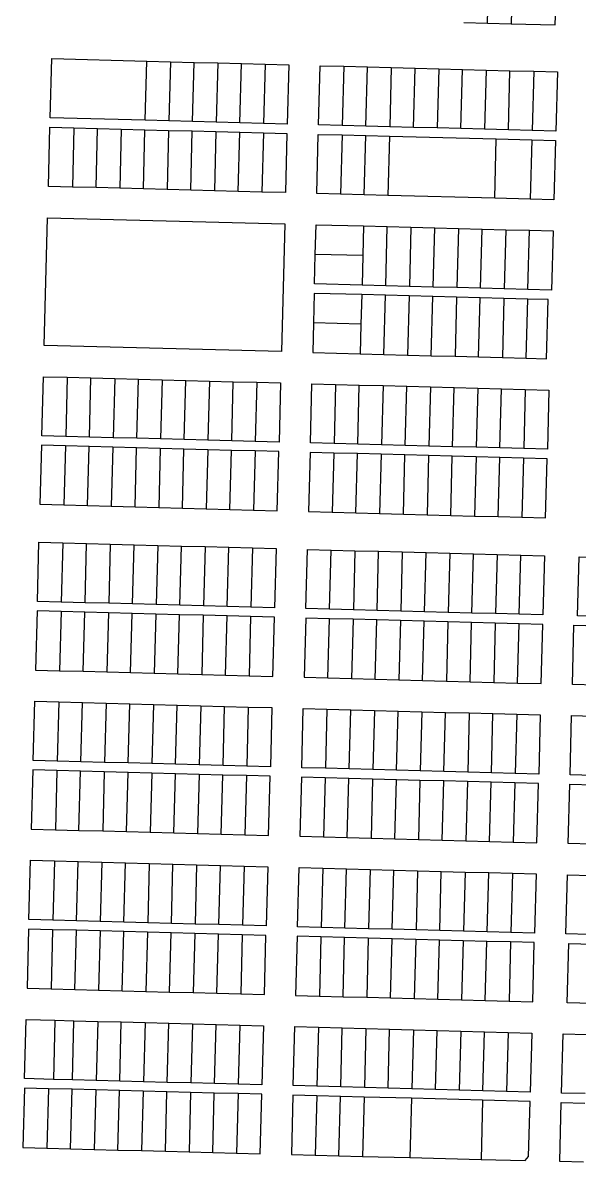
# Model space of a CAD drawing. Header units: inches. Extents: x 486468 to 494399, y 5455955 to 5460553.
# Drawn here: x 489041 to 489399, y 5456066 to 5456799 of the extents above; entities that cross this region are included whole.
import ezdxf

# ---------------------------------------------------------------- set-up
doc = ezdxf.new("R2010")
doc.units = ezdxf.units.IN
doc.header["$MEASUREMENT"] = 0
doc.layers.add('ParcelLines', color=10, linetype='Continuous')

msp = doc.modelspace()

# ---------------------------------------------------------------- linework, layer by layer
at = {"layer": 'ParcelLines', "color": 1}
for p, q in [((489383.526, 5456797.945), (489385.525, 5456874.045)), ((489339.976, 5456799.074), (489340.976, 5456837.144)), ((489356.225, 5456836.745), (489355.226, 5456798.675)), ((489324.726, 5456799.473), (489339.976, 5456799.074)), ((489339.976, 5456799.074), (489355.226, 5456798.675)), ((489355.226, 5456798.675), (489383.526, 5456797.945)), ((489058.978, 5456738.188), (489059.978, 5456776.238)), ((489059.978, 5456776.238), (489120.978, 5456774.64)), ((489119.978, 5456736.59), (489120.978, 5456774.64)), ((489120.978, 5456774.64), (489136.178, 5456774.24)), ((489136.178, 5456774.24), (489135.178, 5456736.19)), ((489136.178, 5456774.24), (489151.428, 5456773.84)), ((489150.428, 5456735.79), (489151.428, 5456773.84)), ((489151.428, 5456773.84), (489166.628, 5456773.441)), ((489166.628, 5456773.441), (489165.628, 5456735.391)), ((489166.628, 5456773.441), (489181.878, 5456773.041)), ((489180.828, 5456734.991), (489181.878, 5456773.041)), ((489181.878, 5456773.041), (489197.078, 5456772.641)), ((489197.078, 5456772.641), (489196.078, 5456734.591)), ((489197.078, 5456772.641), (489212.278, 5456772.241)), ((489212.278, 5456772.241), (489211.278, 5456734.191)), ((489231.378, 5456733.642), (489232.378, 5456771.692)), ((489232.378, 5456771.692), (489247.628, 5456771.292)), ((489247.628, 5456771.292), (489246.628, 5456733.242)), ((489247.628, 5456771.292), (489262.878, 5456770.893)), ((489261.878, 5456732.843), (489262.878, 5456770.893)), ((489262.878, 5456770.893), (489278.128, 5456770.493)), ((489278.128, 5456770.493), (489277.128, 5456732.443)), ((489278.128, 5456770.493), (489293.377, 5456770.093)), ((489292.378, 5456732.043), (489293.377, 5456770.093)), ((489293.377, 5456770.093), (489308.627, 5456769.693)), ((489308.627, 5456769.693), (489307.627, 5456731.643)), ((489308.627, 5456769.693), (489323.877, 5456769.293)), ((489322.877, 5456731.243), (489323.877, 5456769.293)), ((489323.877, 5456769.293), (489339.127, 5456768.894)), ((489339.127, 5456768.894), (489338.127, 5456730.844)), ((489339.127, 5456768.894), (489354.377, 5456768.495)), ((489353.377, 5456730.445), (489354.377, 5456768.495)), ((489354.377, 5456768.495), (489369.626, 5456768.095)), ((489369.626, 5456768.095), (489368.627, 5456730.045)), ((489369.626, 5456768.095), (489384.876, 5456767.695)), ((489384.876, 5456767.695), (489383.877, 5456729.645)), ((489119.978, 5456736.59), (489058.978, 5456738.188)), ((489135.178, 5456736.19), (489119.978, 5456736.59)), ((489057.83, 5456694.038), (489058.828, 5456732.088)), ((489058.828, 5456732.088), (489074.228, 5456731.689)), ((489074.228, 5456731.689), (489073.23, 5456693.638)), ((489074.228, 5456731.689), (489089.428, 5456731.289)), ((489088.43, 5456693.239), (489089.428, 5456731.289)), ((489089.428, 5456731.289), (489104.628, 5456730.889)), ((489104.628, 5456730.889), (489103.629, 5456692.84)), ((489104.628, 5456730.889), (489119.878, 5456730.49)), ((489118.879, 5456692.44), (489119.878, 5456730.49)), ((489119.878, 5456730.49), (489135.078, 5456730.09)), ((489135.078, 5456730.09), (489134.079, 5456692.04)), ((489135.078, 5456730.09), (489150.278, 5456729.69)), ((489150.428, 5456735.79), (489135.178, 5456736.19)), ((489149.279, 5456691.64), (489150.278, 5456729.69)), ((489150.278, 5456729.69), (489165.478, 5456729.291)), ((489165.628, 5456735.391), (489150.428, 5456735.79)), ((489165.478, 5456729.291), (489164.478, 5456691.24)), ((489165.478, 5456729.291), (489180.728, 5456728.891)), ((489180.828, 5456734.991), (489165.628, 5456735.391)), ((489179.678, 5456690.841), (489180.728, 5456728.891)), ((489180.728, 5456728.891), (489195.928, 5456728.491)), ((489196.078, 5456734.591), (489180.828, 5456734.991)), ((489211.278, 5456734.191), (489196.078, 5456734.591)), ((489246.628, 5456733.242), (489231.378, 5456733.642)), ((489261.878, 5456732.843), (489246.628, 5456733.242)), ((489277.128, 5456732.443), (489261.878, 5456732.843)), ((489292.378, 5456732.043), (489277.128, 5456732.443)), ((489307.627, 5456731.643), (489292.378, 5456732.043)), ((489322.877, 5456731.243), (489307.627, 5456731.643)), ((489338.127, 5456730.844), (489322.877, 5456731.243)), ((489353.377, 5456730.445), (489338.127, 5456730.844)), ((489368.627, 5456730.045), (489353.377, 5456730.445)), ((489383.877, 5456729.645), (489368.627, 5456730.045)), ((489195.928, 5456728.491), (489194.928, 5456690.441)), ((489195.928, 5456728.491), (489211.128, 5456728.091)), ((489211.128, 5456728.091), (489210.128, 5456690.042)), ((489230.228, 5456689.492), (489231.228, 5456727.542)), ((489231.228, 5456727.542), (489246.478, 5456727.142)), ((489246.478, 5456727.142), (489245.478, 5456689.092)), ((489246.478, 5456727.142), (489261.728, 5456726.743)), ((489260.728, 5456688.693), (489261.728, 5456726.743)), ((489261.728, 5456726.743), (489276.978, 5456726.343)), ((489276.978, 5456726.343), (489275.978, 5456688.293)), ((489276.978, 5456726.343), (489345.577, 5456724.545)), ((489344.577, 5456686.494), (489345.577, 5456724.545)), ((489345.577, 5456724.545), (489368.477, 5456723.945)), ((489368.477, 5456723.945), (489367.427, 5456685.895)), ((489368.477, 5456723.945), (489383.677, 5456723.545)), ((489383.677, 5456723.545), (489382.677, 5456685.495)), ((489073.23, 5456693.638), (489057.83, 5456694.038)), ((489088.43, 5456693.239), (489073.23, 5456693.638)), ((489103.629, 5456692.84), (489088.43, 5456693.239)), ((489118.879, 5456692.44), (489103.629, 5456692.84)), ((489134.079, 5456692.04), (489118.879, 5456692.44)), ((489149.279, 5456691.64), (489134.079, 5456692.04)), ((489164.478, 5456691.24), (489149.279, 5456691.64)), ((489179.678, 5456690.841), (489164.478, 5456691.24)), ((489194.928, 5456690.441), (489179.678, 5456690.841)), ((489210.128, 5456690.042), (489194.928, 5456690.441)), ((489245.478, 5456689.092), (489230.228, 5456689.492)), ((489260.728, 5456688.693), (489245.478, 5456689.092)), ((489275.978, 5456688.293), (489260.728, 5456688.693)), ((489344.577, 5456686.494), (489275.978, 5456688.293)), ((489367.427, 5456685.895), (489344.577, 5456686.494)), ((489382.677, 5456685.495), (489367.427, 5456685.895)), ((489055.08, 5456591.738), (489057.28, 5456673.938)), ((489057.28, 5456673.938), (489209.728, 5456669.892)), ((489209.728, 5456669.892), (489207.58, 5456587.742)), ((489229.329, 5456650.342), (489229.828, 5456669.392)), ((489229.828, 5456669.392), (489260.328, 5456668.593)), ((489260.328, 5456668.593), (489259.828, 5456649.543)), ((489260.328, 5456668.593), (489275.528, 5456668.193)), ((489275.528, 5456668.193), (489290.778, 5456667.793)), ((489290.778, 5456667.793), (489306.028, 5456667.393)), ((489306.028, 5456667.393), (489321.228, 5456666.994)), ((489321.228, 5456666.994), (489336.478, 5456666.594)), ((489335.478, 5456628.504), (489336.478, 5456666.594)), ((489336.478, 5456666.594), (489351.727, 5456666.195)), ((489351.727, 5456666.195), (489350.678, 5456628.105)), ((489351.727, 5456666.195), (489366.927, 5456665.795)), ((489365.928, 5456627.705), (489366.927, 5456665.795)), ((489366.927, 5456665.795), (489382.177, 5456665.395)), ((489382.177, 5456665.395), (489381.177, 5456627.295)), ((489228.829, 5456631.342), (489229.329, 5456650.342)), ((489259.828, 5456649.543), (489229.329, 5456650.342)), ((489259.329, 5456630.533), (489228.829, 5456631.342)), ((489274.529, 5456630.123), (489259.329, 5456630.533)), ((489289.779, 5456629.713), (489274.529, 5456630.123)), ((489304.979, 5456629.314), (489289.779, 5456629.713)), ((489320.228, 5456628.914), (489304.979, 5456629.314)), ((489335.478, 5456628.504), (489320.228, 5456628.914)), ((489350.678, 5456628.105), (489335.478, 5456628.504)), ((489365.928, 5456627.705), (489350.678, 5456628.105)), ((489381.177, 5456627.295), (489365.928, 5456627.705)), ((489228.679, 5456625.242), (489228.179, 5456606.192)), ((489259.129, 5456624.432), (489228.679, 5456625.242)), ((489259.129, 5456624.432), (489258.629, 5456605.392)), ((489274.379, 5456624.023), (489259.129, 5456624.432)), ((489289.629, 5456623.623), (489274.379, 5456624.023)), ((489304.829, 5456623.224), (489289.629, 5456623.623)), ((489303.829, 5456585.164), (489304.829, 5456623.224)), ((489320.079, 5456622.814), (489304.829, 5456623.224)), ((489320.079, 5456622.814), (489319.079, 5456584.764)), ((489335.278, 5456622.414), (489320.079, 5456622.814)), ((489334.279, 5456584.364), (489335.278, 5456622.414)), ((489350.528, 5456622.005), (489335.278, 5456622.414)), ((489350.528, 5456622.005), (489349.529, 5456583.955)), ((489365.778, 5456621.595), (489350.528, 5456622.005)), ((489364.729, 5456583.555), (489365.778, 5456621.595)), ((489378.863, 5456621.251), (489365.778, 5456621.595)), ((489377.846, 5456583.203), (489378.863, 5456621.251)), ((489228.179, 5456606.192), (489227.68, 5456587.192)), ((489258.629, 5456605.392), (489228.179, 5456606.192)), ((489207.58, 5456587.742), (489055.08, 5456591.738)), ((489227.68, 5456587.192), (489258.129, 5456586.382)), ((489258.129, 5456586.382), (489273.379, 5456585.973)), ((489273.379, 5456585.973), (489288.579, 5456585.573)), ((489288.579, 5456585.573), (489303.829, 5456585.164)), ((489303.829, 5456585.164), (489319.079, 5456584.764)), ((489319.079, 5456584.764), (489334.279, 5456584.364)), ((489334.279, 5456584.364), (489349.529, 5456583.955)), ((489349.529, 5456583.955), (489364.729, 5456583.555)), ((489364.729, 5456583.555), (489377.846, 5456583.203)), ((489053.532, 5456533.638), (489054.581, 5456571.638)), ((489054.581, 5456571.638), (489069.98, 5456571.239)), ((489069.98, 5456571.239), (489085.18, 5456570.839)), ((489085.18, 5456570.839), (489100.43, 5456570.44)), ((489100.43, 5456570.44), (489099.432, 5456532.41)), ((489100.43, 5456570.44), (489115.68, 5456570.04)), ((489114.632, 5456532), (489115.68, 5456570.04)), ((489115.68, 5456570.04), (489130.88, 5456569.64)), ((489130.88, 5456569.64), (489129.88, 5456531.59)), ((489130.88, 5456569.64), (489146.13, 5456569.24)), ((489146.13, 5456569.24), (489161.33, 5456568.84)), ((489161.33, 5456568.84), (489176.58, 5456568.44)), ((489175.58, 5456530.361), (489176.58, 5456568.44)), ((489176.58, 5456568.44), (489191.83, 5456568.042)), ((489191.83, 5456568.042), (489190.78, 5456529.952)), ((489191.83, 5456568.042), (489207.03, 5456567.642)), ((489207.03, 5456567.642), (489206.03, 5456529.542)), ((489226.13, 5456529.042), (489227.13, 5456567.092)), ((489227.13, 5456567.092), (489242.38, 5456566.682)), ((489242.38, 5456566.682), (489257.579, 5456566.282)), ((489257.579, 5456566.282), (489272.829, 5456565.873)), ((489272.829, 5456565.873), (489288.079, 5456565.474)), ((489287.029, 5456527.424), (489288.079, 5456565.474)), ((489288.079, 5456565.474), (489303.279, 5456565.064)), ((489303.279, 5456565.064), (489318.529, 5456564.654)), ((489318.529, 5456564.654), (489333.779, 5456564.254)), ((489333.779, 5456564.254), (489348.979, 5456563.855)), ((489348.979, 5456563.855), (489364.229, 5456563.445)), ((489364.229, 5456563.445), (489363.229, 5456525.395)), ((489364.229, 5456563.445), (489379.429, 5456563.045)), ((489379.429, 5456563.045), (489378.429, 5456524.995)), ((489068.982, 5456533.229), (489053.532, 5456533.638)), ((489084.182, 5456532.819), (489068.982, 5456533.229)), ((489099.432, 5456532.41), (489084.182, 5456532.819)), ((489114.632, 5456532), (489099.432, 5456532.41)), ((489129.88, 5456531.59), (489114.632, 5456532)), ((489145.13, 5456531.18), (489129.88, 5456531.59)), ((489160.33, 5456530.77), (489145.13, 5456531.18)), ((489053.382, 5456527.538), (489052.382, 5456489.539)), ((489068.782, 5456527.129), (489053.382, 5456527.538)), ((489084.032, 5456526.719), (489068.782, 5456527.129)), ((489099.282, 5456526.31), (489084.032, 5456526.719)), ((489099.282, 5456526.31), (489098.232, 5456488.309)), ((489114.482, 5456525.9), (489099.282, 5456526.31)), ((489129.731, 5456525.49), (489114.482, 5456525.9)), ((489129.731, 5456525.49), (489128.732, 5456487.49)), ((489144.931, 5456525.08), (489129.731, 5456525.49)), ((489160.18, 5456524.67), (489144.931, 5456525.08)), ((489175.38, 5456524.261), (489160.18, 5456524.67)), ((489175.58, 5456530.361), (489160.33, 5456530.77)), ((489174.381, 5456486.261), (489175.38, 5456524.261)), ((489190.63, 5456523.852), (489175.38, 5456524.261)), ((489190.78, 5456529.952), (489175.58, 5456530.361)), ((489205.88, 5456523.442), (489190.63, 5456523.852)), ((489206.03, 5456529.542), (489190.78, 5456529.952)), ((489241.38, 5456528.632), (489226.13, 5456529.042)), ((489256.58, 5456528.232), (489241.38, 5456528.632)), ((489271.83, 5456527.823), (489256.58, 5456528.232)), ((489287.029, 5456527.424), (489271.83, 5456527.823)), ((489302.279, 5456527.014), (489287.029, 5456527.424)), ((489317.529, 5456526.614), (489302.279, 5456527.014)), ((489332.729, 5456526.214), (489317.529, 5456526.614)), ((489347.979, 5456525.805), (489332.729, 5456526.214)), ((489363.229, 5456525.395), (489347.979, 5456525.805)), ((489378.429, 5456524.995), (489363.229, 5456525.395)), ((489204.831, 5456485.442), (489205.88, 5456523.442)), ((489225.98, 5456522.942), (489224.931, 5456484.892)), ((489241.18, 5456522.542), (489225.98, 5456522.942)), ((489256.43, 5456522.132), (489241.18, 5456522.542)), ((489271.68, 5456521.723), (489256.43, 5456522.132)), ((489286.879, 5456521.324), (489271.68, 5456521.723)), ((489302.129, 5456520.914), (489286.879, 5456521.324)), ((489317.329, 5456520.514), (489302.129, 5456520.914)), ((489332.579, 5456520.114), (489317.329, 5456520.514)), ((489347.829, 5456519.705), (489332.579, 5456520.114)), ((489363.029, 5456519.305), (489347.829, 5456519.705)), ((489378.279, 5456518.895), (489363.029, 5456519.305)), ((489377.279, 5456480.795), (489378.279, 5456518.895)), ((489052.382, 5456489.539), (489067.782, 5456489.129)), ((489067.782, 5456489.129), (489083.032, 5456488.719)), ((489083.032, 5456488.719), (489098.232, 5456488.309)), ((489098.232, 5456488.309), (489113.482, 5456487.9)), ((489113.482, 5456487.9), (489128.732, 5456487.49)), ((489128.732, 5456487.49), (489143.932, 5456487.08)), ((489143.932, 5456487.08), (489159.182, 5456486.67)), ((489159.182, 5456486.67), (489174.381, 5456486.261)), ((489174.381, 5456486.261), (489189.631, 5456485.852)), ((489189.631, 5456485.852), (489204.831, 5456485.442)), ((489224.931, 5456484.892), (489240.181, 5456484.482)), ((489240.181, 5456484.482), (489255.431, 5456484.072)), ((489255.431, 5456484.072), (489270.63, 5456483.663)), ((489270.63, 5456483.663), (489285.88, 5456483.254)), ((489285.88, 5456483.254), (489301.13, 5456482.844)), ((489301.13, 5456482.844), (489316.33, 5456482.434)), ((489316.33, 5456482.434), (489331.579, 5456482.024)), ((489331.579, 5456482.024), (489346.779, 5456481.615)), ((489346.779, 5456481.615), (489362.029, 5456481.205)), ((489362.029, 5456481.205), (489377.279, 5456480.795)), ((489050.733, 5456427.089), (489051.732, 5456465.189)), ((489051.732, 5456465.189), (489067.132, 5456464.779)), ((489067.132, 5456464.779), (489082.382, 5456464.369)), ((489082.382, 5456464.369), (489097.582, 5456463.959)), ((489097.582, 5456463.959), (489112.832, 5456463.55)), ((489112.832, 5456463.55), (489128.082, 5456463.14)), ((489128.082, 5456463.14), (489127.032, 5456425.04)), ((489128.082, 5456463.14), (489143.282, 5456462.73)), ((489143.282, 5456462.73), (489158.532, 5456462.32)), ((489158.532, 5456462.32), (489173.732, 5456461.911)), ((489173.732, 5456461.911), (489188.982, 5456461.502)), ((489188.982, 5456461.502), (489204.231, 5456461.092)), ((489204.231, 5456461.092), (489203.182, 5456422.992)), ((489223.282, 5456422.492), (489224.331, 5456460.542)), ((489224.331, 5456460.542), (489239.531, 5456460.132)), ((489238.531, 5456422.082), (489239.531, 5456460.132)), ((489239.531, 5456460.132), (489254.781, 5456459.722)), ((489254.781, 5456459.722), (489253.781, 5456421.672)), ((489254.781, 5456459.722), (489269.981, 5456459.313)), ((489269.981, 5456459.313), (489285.231, 5456458.904)), ((489285.231, 5456458.904), (489300.481, 5456458.494)), ((489299.431, 5456420.444), (489300.481, 5456458.494)), ((489300.481, 5456458.494), (489315.681, 5456458.084)), ((489315.681, 5456458.084), (489314.681, 5456420.034)), ((489315.681, 5456458.084), (489330.931, 5456457.674)), ((489329.931, 5456419.624), (489330.931, 5456457.674)), ((489330.931, 5456457.674), (489346.131, 5456457.264)), ((489346.131, 5456457.264), (489361.379, 5456456.855)), ((489361.379, 5456456.855), (489376.629, 5456456.445)), ((489376.629, 5456456.445), (489375.581, 5456418.395)), ((489397.831, 5456417.795), (489398.829, 5456455.845)), ((489398.829, 5456455.845), (489472.829, 5456453.877)), ((489066.133, 5456426.679), (489050.733, 5456427.089)), ((489081.382, 5456426.269), (489066.133, 5456426.679)), ((489096.582, 5456425.859), (489081.382, 5456426.269)), ((489111.832, 5456425.45), (489096.582, 5456425.859)), ((489127.032, 5456425.04), (489111.832, 5456425.45)), ((489142.282, 5456424.63), (489127.032, 5456425.04)), ((489157.532, 5456424.22), (489142.282, 5456424.63)), ((489172.732, 5456423.811), (489157.532, 5456424.22)), ((489187.982, 5456423.401), (489172.732, 5456423.811)), ((489203.182, 5456422.992), (489187.982, 5456423.401)), ((489238.531, 5456422.082), (489223.282, 5456422.492)), ((489253.781, 5456421.672), (489238.531, 5456422.082)), ((489268.981, 5456421.263), (489253.781, 5456421.672)), ((489284.231, 5456420.854), (489268.981, 5456421.263)), ((489050.583, 5456420.989), (489049.534, 5456382.939)), ((489065.983, 5456420.579), (489050.583, 5456420.989)), ((489081.182, 5456420.179), (489065.983, 5456420.579)), ((489096.432, 5456419.769), (489081.182, 5456420.179)), ((489096.432, 5456419.769), (489095.433, 5456381.709)), ((489111.682, 5456419.37), (489096.432, 5456419.769)), ((489110.633, 5456381.299), (489111.682, 5456419.37)), ((489126.882, 5456418.97), (489111.682, 5456419.37)), ((489142.132, 5456418.56), (489126.882, 5456418.97)), ((489157.332, 5456418.16), (489142.132, 5456418.56)), ((489172.582, 5456417.751), (489157.332, 5456418.16)), ((489187.782, 5456417.351), (489172.582, 5456417.751)), ((489203.032, 5456416.942), (489187.782, 5456417.351)), ((489202.032, 5456378.842), (489203.032, 5456416.942)), ((489223.132, 5456416.392), (489222.132, 5456378.292)), ((489238.382, 5456415.982), (489223.132, 5456416.392)), ((489253.581, 5456415.572), (489238.382, 5456415.982)), ((489268.831, 5456415.163), (489253.581, 5456415.572)), ((489284.081, 5456414.754), (489268.831, 5456415.163)), ((489299.281, 5456414.344), (489284.081, 5456414.754)), ((489299.431, 5456420.444), (489284.231, 5456420.854)), ((489298.282, 5456376.244), (489299.281, 5456414.344)), ((489314.531, 5456413.934), (489299.281, 5456414.344)), ((489314.681, 5456420.034), (489299.431, 5456420.444)), ((489329.731, 5456413.524), (489314.531, 5456413.934)), ((489329.931, 5456419.624), (489314.681, 5456420.034)), ((489345.131, 5456419.214), (489329.931, 5456419.624)), ((489360.381, 5456418.805), (489345.131, 5456419.214)), ((489375.581, 5456418.395), (489360.381, 5456418.805)), ((489471.78, 5456415.807), (489397.831, 5456417.795)), ((489344.981, 5456413.114), (489329.731, 5456413.524)), ((489360.231, 5456412.705), (489344.981, 5456413.114)), ((489375.431, 5456412.295), (489360.231, 5456412.705)), ((489374.431, 5456374.195), (489375.431, 5456412.295)), ((489394.531, 5456373.695), (489395.531, 5456411.745)), ((489395.531, 5456411.745), (489410.78, 5456411.336)), ((489049.534, 5456382.939), (489064.933, 5456382.529)), ((489064.933, 5456382.529), (489080.183, 5456382.119)), ((489080.183, 5456382.119), (489095.433, 5456381.709)), ((489095.433, 5456381.709), (489110.633, 5456381.299)), ((489110.633, 5456381.299), (489125.882, 5456380.89)), ((489125.882, 5456380.89), (489141.082, 5456380.48)), ((489141.082, 5456380.48), (489156.332, 5456380.07)), ((489156.332, 5456380.07), (489171.582, 5456379.661)), ((489171.582, 5456379.661), (489186.782, 5456379.251)), ((489186.782, 5456379.251), (489202.032, 5456378.842)), ((489222.132, 5456378.292), (489237.382, 5456377.882)), ((489237.382, 5456377.882), (489252.582, 5456377.472)), ((489252.582, 5456377.472), (489267.832, 5456377.062)), ((489267.832, 5456377.062), (489283.032, 5456376.653)), ((489283.032, 5456376.653), (489298.282, 5456376.244)), ((489298.282, 5456376.244), (489313.531, 5456375.834)), ((489313.531, 5456375.834), (489328.731, 5456375.424)), ((489328.731, 5456375.424), (489343.981, 5456375.014)), ((489343.981, 5456375.014), (489359.181, 5456374.605)), ((489359.181, 5456374.605), (489374.431, 5456374.195)), ((489409.781, 5456373.286), (489394.531, 5456373.695)), ((489047.984, 5456324.789), (489049.034, 5456362.839)), ((489049.034, 5456362.839), (489064.434, 5456362.429)), ((489064.434, 5456362.429), (489063.434, 5456324.369)), ((489064.434, 5456362.429), (489079.684, 5456362.019)), ((489078.684, 5456323.959), (489079.684, 5456362.019)), ((489079.684, 5456362.019), (489094.884, 5456361.609)), ((489094.884, 5456361.609), (489110.134, 5456361.199)), ((489110.134, 5456361.199), (489125.384, 5456360.79)), ((489125.384, 5456360.79), (489124.334, 5456322.74)), ((489125.384, 5456360.79), (489140.583, 5456360.38)), ((489139.584, 5456322.33), (489140.583, 5456360.38)), ((489140.583, 5456360.38), (489155.832, 5456359.97)), ((489155.832, 5456359.97), (489154.784, 5456321.92)), ((489155.832, 5456359.97), (489171.032, 5456359.561)), ((489171.032, 5456359.561), (489186.282, 5456359.151)), ((489186.282, 5456359.151), (489201.482, 5456358.742)), ((489201.482, 5456358.742), (489200.484, 5456320.692)), ((489220.583, 5456320.142), (489221.582, 5456358.192)), ((489221.582, 5456358.192), (489236.832, 5456357.782)), ((489236.832, 5456357.782), (489252.082, 5456357.372)), ((489251.033, 5456319.322), (489252.082, 5456357.372)), ((489252.082, 5456357.372), (489267.282, 5456356.962)), ((489267.282, 5456356.962), (489266.283, 5456318.912)), ((489267.282, 5456356.962), (489282.532, 5456356.553)), ((489282.532, 5456356.553), (489297.782, 5456356.144)), ((489297.782, 5456356.144), (489296.782, 5456318.094)), ((489297.782, 5456356.144), (489313.032, 5456355.734)), ((489313.032, 5456355.734), (489328.231, 5456355.324)), ((489328.231, 5456355.324), (489343.481, 5456354.914)), ((489342.482, 5456316.864), (489343.481, 5456354.914)), ((489343.481, 5456354.914), (489358.731, 5456354.505)), ((489358.731, 5456354.505), (489357.732, 5456316.455)), ((489358.731, 5456354.505), (489373.881, 5456354.095)), ((489373.881, 5456354.095), (489372.881, 5456316.045)), ((489392.981, 5456315.495), (489393.981, 5456353.595)), ((489393.981, 5456353.595), (489424.431, 5456352.787)), ((489047.834, 5456318.689), (489046.835, 5456280.638)), ((489063.284, 5456318.269), (489047.834, 5456318.689)), ((489063.434, 5456324.369), (489047.984, 5456324.789)), ((489078.684, 5456323.959), (489063.434, 5456324.369)), ((489093.884, 5456323.559), (489078.684, 5456323.959)), ((489109.134, 5456323.149), (489093.884, 5456323.559)), ((489124.334, 5456322.74), (489109.134, 5456323.149)), ((489139.584, 5456322.33), (489124.334, 5456322.74)), ((489154.784, 5456321.92), (489139.584, 5456322.33)), ((489170.034, 5456321.511), (489154.784, 5456321.92)), ((489185.234, 5456321.101), (489170.034, 5456321.511)), ((489200.484, 5456320.692), (489185.234, 5456321.101)), ((489235.833, 5456319.732), (489220.583, 5456320.142)), ((489251.033, 5456319.322), (489235.833, 5456319.732)), ((489266.283, 5456318.912), (489251.033, 5456319.322)), ((489281.532, 5456318.503), (489266.283, 5456318.912)), ((489296.782, 5456318.094), (489281.532, 5456318.503)), ((489063.284, 5456318.269), (489062.285, 5456280.219)), ((489078.484, 5456317.859), (489063.284, 5456318.269)), ((489093.734, 5456317.449), (489078.484, 5456317.859)), ((489108.984, 5456317.039), (489093.734, 5456317.449)), ((489107.934, 5456278.999), (489108.984, 5456317.039)), ((489124.184, 5456316.64), (489108.984, 5456317.039)), ((489124.184, 5456316.64), (489123.184, 5456278.589)), ((489139.434, 5456316.23), (489124.184, 5456316.64)), ((489138.384, 5456278.18), (489139.434, 5456316.23)), ((489154.634, 5456315.82), (489139.434, 5456316.23)), ((489169.884, 5456315.411), (489154.634, 5456315.82)), ((489185.084, 5456315.001), (489169.884, 5456315.411)), ((489200.334, 5456314.592), (489185.084, 5456315.001)), ((489199.334, 5456276.542), (489200.334, 5456314.592)), ((489220.433, 5456314.042), (489219.434, 5456275.992)), ((489235.633, 5456313.632), (489220.433, 5456314.042)), ((489235.633, 5456313.632), (489234.634, 5456275.582)), ((489250.883, 5456313.222), (489235.633, 5456313.632)), ((489249.884, 5456275.172), (489250.883, 5456313.222)), ((489266.133, 5456312.812), (489250.883, 5456313.222)), ((489281.383, 5456312.403), (489266.133, 5456312.812)), ((489296.583, 5456311.994), (489281.383, 5456312.403)), ((489296.583, 5456311.994), (489295.583, 5456273.944)), ((489311.832, 5456311.584), (489296.583, 5456311.994)), ((489311.982, 5456317.684), (489296.782, 5456318.094)), ((489310.833, 5456273.534), (489311.832, 5456311.584)), ((489327.082, 5456311.174), (489311.832, 5456311.584)), ((489327.232, 5456317.274), (489311.982, 5456317.684)), ((489327.082, 5456311.174), (489326.033, 5456273.124)), ((489342.282, 5456310.764), (489327.082, 5456311.174)), ((489342.482, 5456316.864), (489327.232, 5456317.274)), ((489357.732, 5456316.455), (489342.482, 5456316.864)), ((489372.881, 5456316.045), (489357.732, 5456316.455)), ((489423.431, 5456314.697), (489392.981, 5456315.495)), ((489341.283, 5456272.714), (489342.282, 5456310.764)), ((489357.532, 5456310.355), (489342.282, 5456310.764)), ((489372.732, 5456309.945), (489357.532, 5456310.355)), ((489371.683, 5456271.895), (489372.732, 5456309.945)), ((489391.833, 5456271.345), (489392.831, 5456309.445)), ((489392.831, 5456309.445), (489408.031, 5456309.045)), ((489046.835, 5456280.638), (489062.285, 5456280.219)), ((489062.285, 5456280.219), (489077.484, 5456279.819)), ((489077.484, 5456279.819), (489092.734, 5456279.409)), ((489092.734, 5456279.409), (489107.934, 5456278.999)), ((489107.934, 5456278.999), (489123.184, 5456278.589)), ((489123.184, 5456278.589), (489138.384, 5456278.18)), ((489138.384, 5456278.18), (489153.634, 5456277.77)), ((489153.634, 5456277.77), (489168.834, 5456277.361)), ((489168.834, 5456277.361), (489184.084, 5456276.951)), ((489184.084, 5456276.951), (489199.334, 5456276.542)), ((489219.434, 5456275.992), (489234.634, 5456275.582)), ((489234.634, 5456275.582), (489249.884, 5456275.172)), ((489249.884, 5456275.172), (489265.134, 5456274.762)), ((489265.134, 5456274.762), (489280.333, 5456274.353)), ((489280.333, 5456274.353), (489295.583, 5456273.944)), ((489295.583, 5456273.944), (489310.833, 5456273.534)), ((489310.833, 5456273.534), (489326.033, 5456273.124)), ((489326.033, 5456273.124), (489341.283, 5456272.714)), ((489341.283, 5456272.714), (489356.533, 5456272.305)), ((489356.533, 5456272.305), (489371.683, 5456271.895)), ((489407.033, 5456270.955), (489391.833, 5456271.345)), ((489045.285, 5456222.438), (489046.285, 5456260.538)), ((489046.285, 5456260.538), (489061.735, 5456260.119)), ((489061.735, 5456260.119), (489076.985, 5456259.699)), ((489076.985, 5456259.699), (489092.184, 5456259.289)), ((489092.184, 5456259.289), (489091.185, 5456221.209)), ((489092.184, 5456259.289), (489107.434, 5456258.879)), ((489106.385, 5456220.799), (489107.434, 5456258.879)), ((489107.434, 5456258.879), (489122.634, 5456258.459)), ((489122.634, 5456258.459), (489137.884, 5456258.04)), ((489137.884, 5456258.04), (489153.084, 5456257.63)), ((489153.084, 5456257.63), (489168.334, 5456257.221)), ((489167.334, 5456219.161), (489168.334, 5456257.221)), ((489168.334, 5456257.221), (489183.534, 5456256.811)), ((489183.534, 5456256.811), (489182.534, 5456218.751)), ((489183.534, 5456256.811), (489198.784, 5456256.391)), ((489198.784, 5456256.391), (489197.784, 5456218.341)), ((489217.884, 5456217.792), (489218.884, 5456255.892)), ((489218.884, 5456255.892), (489234.134, 5456255.482)), ((489234.134, 5456255.482), (489249.334, 5456255.072)), ((489249.334, 5456255.072), (489264.584, 5456254.662)), ((489264.584, 5456254.662), (489279.834, 5456254.253)), ((489279.834, 5456254.253), (489295.034, 5456253.843)), ((489295.034, 5456253.843), (489294.034, 5456215.743)), ((489295.034, 5456253.843), (489310.283, 5456253.434)), ((489310.283, 5456253.434), (489325.533, 5456253.024)), ((489325.533, 5456253.024), (489340.733, 5456252.614)), ((489340.733, 5456252.614), (489355.983, 5456252.205)), ((489355.983, 5456252.205), (489371.183, 5456251.795)), ((489371.183, 5456251.795), (489370.183, 5456213.695)), ((489390.283, 5456213.195), (489391.283, 5456251.245)), ((489391.283, 5456251.245), (489406.483, 5456250.845)), ((489045.135, 5456216.338), (489044.086, 5456178.288)), ((489060.535, 5456215.929), (489045.135, 5456216.338)), ((489060.735, 5456222.029), (489045.285, 5456222.438)), ((489075.785, 5456215.519), (489060.535, 5456215.929)), ((489075.935, 5456221.619), (489060.735, 5456222.029)), ((489091.185, 5456221.209), (489075.935, 5456221.619)), ((489106.385, 5456220.799), (489091.185, 5456221.209)), ((489121.635, 5456220.389), (489106.385, 5456220.799)), ((489136.835, 5456219.98), (489121.635, 5456220.389)), ((489152.084, 5456219.57), (489136.835, 5456219.98)), ((489167.334, 5456219.161), (489152.084, 5456219.57)), ((489182.534, 5456218.751), (489167.334, 5456219.161)), ((489197.784, 5456218.341), (489182.534, 5456218.751)), ((489233.084, 5456217.382), (489217.884, 5456217.792)), ((489248.334, 5456216.972), (489233.084, 5456217.382)), ((489263.584, 5456216.562), (489248.334, 5456216.972)), ((489278.784, 5456216.153), (489263.584, 5456216.562)), ((489294.034, 5456215.743), (489278.784, 5456216.153)), ((489091.035, 5456215.109), (489075.785, 5456215.519)), ((489091.035, 5456215.109), (489089.986, 5456177.059)), ((489106.235, 5456214.699), (489091.035, 5456215.109)), ((489121.485, 5456214.289), (489106.235, 5456214.699)), ((489121.485, 5456214.289), (489120.436, 5456176.239)), ((489136.685, 5456213.88), (489121.485, 5456214.289)), ((489151.935, 5456213.471), (489136.685, 5456213.88)), ((489167.134, 5456213.061), (489151.935, 5456213.471)), ((489166.136, 5456175.011), (489167.134, 5456213.061)), ((489182.384, 5456212.651), (489167.134, 5456213.061)), ((489197.584, 5456212.241), (489182.384, 5456212.651)), ((489196.586, 5456174.191), (489197.584, 5456212.241)), ((489217.684, 5456211.692), (489216.685, 5456173.642)), ((489232.934, 5456211.282), (489217.684, 5456211.692)), ((489248.184, 5456210.872), (489232.934, 5456211.282)), ((489263.384, 5456210.462), (489248.184, 5456210.872)), ((489263.384, 5456210.462), (489262.384, 5456172.412)), ((489278.634, 5456210.053), (489263.384, 5456210.462)), ((489277.634, 5456172.003), (489278.634, 5456210.053)), ((489293.884, 5456209.643), (489278.634, 5456210.053)), ((489293.884, 5456209.643), (489292.834, 5456171.593)), ((489309.084, 5456209.234), (489293.884, 5456209.643)), ((489309.284, 5456215.334), (489294.034, 5456215.743)), ((489324.334, 5456208.824), (489309.084, 5456209.234)), ((489324.484, 5456214.924), (489309.284, 5456215.334)), ((489339.584, 5456208.414), (489324.334, 5456208.824)), ((489339.734, 5456214.514), (489324.484, 5456214.924)), ((489354.983, 5456214.105), (489339.734, 5456214.514)), ((489370.183, 5456213.695), (489354.983, 5456214.105)), ((489405.483, 5456212.795), (489390.283, 5456213.195)), ((489338.534, 5456170.364), (489339.584, 5456208.414)), ((489354.783, 5456208.005), (489339.584, 5456208.414)), ((489354.783, 5456208.005), (489353.784, 5456169.955)), ((489369.983, 5456207.595), (489354.783, 5456208.005)), ((489368.984, 5456169.545), (489369.983, 5456207.595)), ((489391.233, 5456168.945), (489392.233, 5456207.045)), ((489392.233, 5456207.045), (489542.332, 5456203.099)), ((489044.086, 5456178.288), (489059.536, 5456177.878)), ((489059.536, 5456177.878), (489074.786, 5456177.469)), ((489074.786, 5456177.469), (489089.986, 5456177.059)), ((489089.986, 5456177.059), (489105.236, 5456176.649)), ((489105.236, 5456176.649), (489120.436, 5456176.239)), ((489120.436, 5456176.239), (489135.686, 5456175.83)), ((489135.686, 5456175.83), (489150.936, 5456175.421)), ((489150.936, 5456175.421), (489166.136, 5456175.011)), ((489166.136, 5456175.011), (489181.386, 5456174.601)), ((489181.386, 5456174.601), (489196.586, 5456174.191)), ((489216.685, 5456173.642), (489231.934, 5456173.232)), ((489231.934, 5456173.232), (489247.134, 5456172.822)), ((489247.134, 5456172.822), (489262.384, 5456172.412)), ((489262.384, 5456172.412), (489277.634, 5456172.003)), ((489277.634, 5456172.003), (489292.834, 5456171.593)), ((489292.834, 5456171.593), (489308.084, 5456171.184)), ((489308.084, 5456171.184), (489323.334, 5456170.774)), ((489323.334, 5456170.774), (489338.534, 5456170.364)), ((489338.534, 5456170.364), (489353.784, 5456169.955)), ((489353.784, 5456169.955), (489368.984, 5456169.545)), ((489541.332, 5456165.049), (489391.233, 5456168.945)), ((489042.538, 5456120.088), (489043.586, 5456158.188)), ((489043.586, 5456158.188), (489062.036, 5456157.688)), ((489062.036, 5456157.688), (489074.236, 5456157.369)), ((489073.237, 5456119.289), (489074.236, 5456157.369)), ((489074.236, 5456157.369), (489089.486, 5456156.959)), ((489089.486, 5456156.959), (489104.686, 5456156.549)), ((489104.686, 5456156.549), (489119.936, 5456156.139)), ((489119.936, 5456156.139), (489118.937, 5456118.109)), ((489119.936, 5456156.139), (489135.136, 5456155.73)), ((489134.137, 5456117.719), (489135.136, 5456155.73)), ((489135.136, 5456155.73), (489150.386, 5456155.321)), ((489150.386, 5456155.321), (489165.586, 5456154.911)), ((489165.586, 5456154.911), (489180.836, 5456154.501)), ((489180.836, 5456154.501), (489196.086, 5456154.091)), ((489196.086, 5456154.091), (489195.036, 5456116.141)), ((489215.136, 5456115.642), (489216.186, 5456153.542)), ((489216.186, 5456153.542), (489231.386, 5456153.132)), ((489231.386, 5456153.132), (489230.386, 5456115.222)), ((489231.386, 5456153.132), (489246.636, 5456152.722)), ((489245.636, 5456114.802), (489246.636, 5456152.722)), ((489246.636, 5456152.722), (489261.835, 5456152.312)), ((489261.835, 5456152.312), (489277.085, 5456151.902)), ((489277.085, 5456151.902), (489292.335, 5456151.493)), ((489292.335, 5456151.493), (489291.286, 5456113.543)), ((489292.335, 5456151.493), (489307.535, 5456151.084)), ((489306.535, 5456113.124), (489307.535, 5456151.084)), ((489307.535, 5456151.084), (489322.785, 5456150.674)), ((489322.785, 5456150.674), (489321.785, 5456112.704)), ((489322.785, 5456150.674), (489337.985, 5456150.264)), ((489337.985, 5456150.264), (489353.235, 5456149.855)), ((489353.235, 5456149.855), (489368.435, 5456149.445)), ((489368.435, 5456149.445), (489367.435, 5456111.445)), ((489387.535, 5456110.845), (489388.535, 5456148.945)), ((489388.535, 5456148.945), (489403.784, 5456148.545)), ((489042.388, 5456114.038), (489041.388, 5456075.788)), ((489057.838, 5456113.628), (489042.388, 5456114.038)), ((489061.038, 5456119.608), (489042.538, 5456120.088)), ((489057.838, 5456113.628), (489056.838, 5456075.388)), ((489073.087, 5456113.229), (489057.838, 5456113.628)), ((489073.237, 5456119.289), (489061.038, 5456119.608)), ((489072.038, 5456074.989), (489073.087, 5456113.229)), ((489088.287, 5456112.839), (489073.087, 5456113.229)), ((489088.437, 5456118.899), (489073.237, 5456119.289)), ((489103.687, 5456118.509), (489088.437, 5456118.899)), ((489118.937, 5456118.109), (489103.687, 5456118.509)), ((489134.137, 5456117.719), (489118.937, 5456118.109)), ((489149.386, 5456117.321), (489134.137, 5456117.719)), ((489164.586, 5456116.931), (489149.386, 5456117.321)), ((489179.836, 5456116.531), (489164.586, 5456116.931)), ((489195.036, 5456116.141), (489179.836, 5456116.531)), ((489230.386, 5456115.222), (489215.136, 5456115.642)), ((489245.636, 5456114.802), (489230.386, 5456115.222)), ((489260.836, 5456114.382), (489245.636, 5456114.802)), ((489276.086, 5456113.962), (489260.836, 5456114.382)), ((489291.286, 5456113.543), (489276.086, 5456113.962)), ((489306.535, 5456113.124), (489291.286, 5456113.543)), ((489088.287, 5456112.839), (489087.288, 5456074.589)), ((489103.537, 5456112.439), (489088.287, 5456112.839)), ((489102.488, 5456074.189), (489103.537, 5456112.439)), ((489118.737, 5456112.039), (489103.537, 5456112.439)), ((489118.737, 5456112.039), (489117.737, 5456073.789)), ((489133.987, 5456111.639), (489118.737, 5456112.039)), ((489132.987, 5456073.389), (489133.987, 5456111.639)), ((489149.187, 5456111.241), (489133.987, 5456111.639)), ((489149.187, 5456111.241), (489148.187, 5456072.991)), ((489164.437, 5456110.841), (489149.187, 5456111.241)), ((489163.437, 5456072.591), (489164.437, 5456110.841)), ((489179.687, 5456110.441), (489164.437, 5456110.841)), ((489179.687, 5456110.441), (489178.637, 5456072.191)), ((489194.887, 5456110.041), (489179.687, 5456110.441)), ((489193.887, 5456071.791), (489194.887, 5456110.041)), ((489214.987, 5456109.542), (489213.987, 5456071.292)), ((489230.236, 5456109.122), (489214.987, 5456109.542)), ((489245.436, 5456108.702), (489230.236, 5456109.122)), ((489260.686, 5456108.282), (489245.436, 5456108.702)), ((489260.686, 5456108.282), (489259.687, 5456070.092)), ((489291.136, 5456107.443), (489260.686, 5456108.282)), ((489291.136, 5456107.443), (489290.137, 5456069.293)), ((489336.817, 5456106.184), (489291.136, 5456107.443)), ((489321.785, 5456112.704), (489306.535, 5456113.124)), ((489336.985, 5456112.284), (489321.785, 5456112.704)), ((489336.817, 5456106.184), (489335.8, 5456068.091)), ((489367.285, 5456105.345), (489336.817, 5456106.184)), ((489352.235, 5456111.864), (489336.985, 5456112.284)), ((489367.435, 5456111.445), (489352.235, 5456111.864)), ((489402.735, 5456110.455), (489387.535, 5456110.845)), ((489366.336, 5456069.945), (489367.285, 5456105.345)), ((489386.386, 5456066.745), (489387.385, 5456104.745)), ((489387.385, 5456104.745), (489402.585, 5456104.345)), ((489041.388, 5456075.788), (489056.838, 5456075.388)), ((489056.838, 5456075.388), (489072.038, 5456074.989)), ((489072.038, 5456074.989), (489087.288, 5456074.589)), ((489087.288, 5456074.589), (489102.488, 5456074.189)), ((489102.488, 5456074.189), (489117.737, 5456073.789)), ((489117.737, 5456073.789), (489132.987, 5456073.389)), ((489132.987, 5456073.389), (489148.187, 5456072.991)), ((489148.187, 5456072.991), (489163.437, 5456072.591)), ((489163.437, 5456072.591), (489178.637, 5456072.191)), ((489178.637, 5456072.191), (489193.887, 5456071.791)), ((489213.987, 5456071.292), (489229.187, 5456070.892)), ((489229.187, 5456070.892), (489244.437, 5456070.492)), ((489244.437, 5456070.492), (489259.687, 5456070.092)), ((489259.687, 5456070.092), (489290.137, 5456069.293)), ((489290.137, 5456069.293), (489335.8, 5456068.091)), ((489364.136, 5456067.345), (489366.336, 5456069.945)), ((489335.8, 5456068.091), (489364.136, 5456067.345)), ((489401.586, 5456066.345), (489386.386, 5456066.745))]:
    msp.add_line(p, q, dxfattribs=at)
for points in [[(489274.529, 5456630.123), (489274.529, 5456630.143), (489275.528, 5456668.193)], [(489290.778, 5456667.793), (489289.779, 5456629.743), (489289.779, 5456629.713)], [(489304.979, 5456629.314), (489304.979, 5456629.344), (489306.028, 5456667.393)], [(489321.228, 5456666.994), (489320.228, 5456628.944), (489320.228, 5456628.914)], [(489259.828, 5456649.543), (489259.329, 5456630.543), (489259.329, 5456630.533)], [(489273.379, 5456585.973), (489273.379, 5456585.993), (489274.379, 5456624.023)], [(489289.629, 5456623.623), (489288.579, 5456585.593), (489288.579, 5456585.573)], [(489258.629, 5456605.392), (489258.129, 5456586.392), (489258.129, 5456586.382)], [(489069.98, 5456571.239), (489068.982, 5456533.239), (489068.982, 5456533.229)], [(489084.182, 5456532.819), (489084.182, 5456532.839), (489085.18, 5456570.839)], [(489145.13, 5456531.18), (489145.13, 5456531.19), (489146.13, 5456569.24)], [(489161.33, 5456568.84), (489160.33, 5456530.79), (489160.33, 5456530.77)], [(489242.38, 5456566.682), (489241.38, 5456528.642), (489241.38, 5456528.632)], [(489256.58, 5456528.232), (489256.58, 5456528.242), (489257.579, 5456566.282)], [(489272.829, 5456565.873), (489271.83, 5456527.843), (489271.83, 5456527.823)], [(489303.279, 5456565.064), (489303.279, 5456565.044), (489302.279, 5456527.014)], [(489317.529, 5456526.614), (489318.529, 5456564.644), (489318.529, 5456564.654)], [(489333.779, 5456564.254), (489333.779, 5456564.244), (489332.729, 5456526.214)], [(489347.979, 5456525.805), (489348.979, 5456563.845), (489348.979, 5456563.855)], [(489068.782, 5456527.129), (489067.782, 5456489.139), (489067.782, 5456489.129)], [(489083.032, 5456488.719), (489083.032, 5456488.739), (489084.032, 5456526.719)], [(489113.482, 5456487.9), (489114.482, 5456525.89), (489114.482, 5456525.9)], [(489143.932, 5456487.08), (489143.932, 5456487.09), (489144.931, 5456525.08)], [(489160.18, 5456524.67), (489159.182, 5456486.69), (489159.182, 5456486.67)], [(489190.63, 5456523.852), (489190.63, 5456523.842), (489189.631, 5456485.852)], [(489241.18, 5456522.542), (489240.181, 5456484.492), (489240.181, 5456484.482)], [(489255.431, 5456484.072), (489255.431, 5456484.092), (489256.43, 5456522.132)], [(489271.68, 5456521.723), (489270.63, 5456483.693), (489270.63, 5456483.663)], [(489285.88, 5456483.254), (489285.88, 5456483.294), (489286.879, 5456521.324)], [(489302.129, 5456520.914), (489302.129, 5456520.894), (489301.13, 5456482.844)], [(489316.33, 5456482.434), (489316.329, 5456482.444), (489317.329, 5456520.494), (489317.329, 5456520.514)], [(489332.579, 5456520.114), (489332.579, 5456520.094), (489331.579, 5456482.044), (489331.579, 5456482.024)], [(489346.779, 5456481.615), (489346.779, 5456481.645), (489347.829, 5456519.695), (489347.829, 5456519.705)], [(489363.029, 5456519.305), (489363.029, 5456519.295), (489362.029, 5456481.245), (489362.029, 5456481.205)], [(489067.132, 5456464.779), (489067.132, 5456464.739), (489066.133, 5456426.689), (489066.133, 5456426.679)], [(489081.382, 5456426.269), (489081.382, 5456426.289), (489082.382, 5456464.339), (489082.382, 5456464.369)], [(489097.582, 5456463.959), (489097.582, 5456463.939), (489096.582, 5456425.889), (489096.582, 5456425.859)], [(489111.832, 5456425.45), (489112.832, 5456463.54), (489112.832, 5456463.55)], [(489142.282, 5456424.63), (489142.282, 5456424.64), (489143.282, 5456462.69), (489143.282, 5456462.73)], [(489158.532, 5456462.32), (489158.532, 5456462.29), (489157.532, 5456424.24), (489157.532, 5456424.22)], [(489172.732, 5456423.811), (489172.732, 5456423.841), (489173.732, 5456461.891), (489173.732, 5456461.911)], [(489188.982, 5456461.502), (489188.982, 5456461.492), (489187.982, 5456423.441), (489187.982, 5456423.401)], [(489268.981, 5456421.263), (489269.981, 5456459.293), (489269.981, 5456459.313)], [(489285.231, 5456458.904), (489285.231, 5456458.894), (489284.231, 5456420.854)], [(489346.131, 5456457.264), (489346.131, 5456457.244), (489345.131, 5456419.214)], [(489360.381, 5456418.805), (489361.379, 5456456.845), (489361.379, 5456456.855)], [(489065.983, 5456420.579), (489064.933, 5456382.539), (489064.933, 5456382.529)], [(489080.183, 5456382.119), (489080.183, 5456382.139), (489081.182, 5456420.179)], [(489126.882, 5456418.97), (489126.882, 5456418.94), (489125.882, 5456380.89)], [(489141.082, 5456380.48), (489141.082, 5456380.49), (489142.132, 5456418.54), (489142.132, 5456418.56)], [(489157.332, 5456418.16), (489157.332, 5456418.14), (489156.332, 5456380.09), (489156.332, 5456380.07)], [(489171.582, 5456379.661), (489172.582, 5456417.741), (489172.582, 5456417.751)], [(489187.782, 5456417.351), (489187.782, 5456417.341), (489186.782, 5456379.251)], [(489237.382, 5456377.882), (489237.382, 5456377.892), (489238.382, 5456415.982)], [(489253.581, 5456415.572), (489253.581, 5456415.542), (489252.582, 5456377.492), (489252.582, 5456377.472)], [(489267.832, 5456377.062), (489267.832, 5456377.092), (489268.831, 5456415.143), (489268.831, 5456415.163)], [(489284.081, 5456414.754), (489284.081, 5456414.744), (489283.032, 5456376.693), (489283.032, 5456376.653)], [(489314.531, 5456413.934), (489313.531, 5456375.844), (489313.531, 5456375.834)], [(489328.731, 5456375.424), (489328.731, 5456375.444), (489329.731, 5456413.494), (489329.731, 5456413.524)], [(489344.981, 5456413.114), (489344.981, 5456413.094), (489343.981, 5456375.044), (489343.981, 5456375.014)], [(489359.181, 5456374.605), (489359.181, 5456374.645), (489360.231, 5456412.695), (489360.231, 5456412.705)], [(489094.884, 5456361.609), (489094.884, 5456361.589), (489093.884, 5456323.559)], [(489109.134, 5456323.149), (489110.134, 5456361.189), (489110.134, 5456361.199)], [(489170.034, 5456321.511), (489171.032, 5456359.541), (489171.032, 5456359.561)], [(489186.282, 5456359.151), (489186.282, 5456359.141), (489185.234, 5456321.101)], [(489236.832, 5456357.782), (489235.833, 5456319.742), (489235.833, 5456319.732)], [(489281.532, 5456318.503), (489282.532, 5456356.543), (489282.532, 5456356.553)], [(489311.982, 5456317.684), (489311.982, 5456317.694), (489313.032, 5456355.734)], [(489328.231, 5456355.324), (489327.232, 5456317.294), (489327.232, 5456317.274)], [(489077.484, 5456279.819), (489078.484, 5456317.839), (489078.484, 5456317.859)], [(489093.734, 5456317.449), (489093.734, 5456317.439), (489092.734, 5456279.409)], [(489154.634, 5456315.82), (489154.634, 5456315.79), (489153.634, 5456277.77)], [(489168.834, 5456277.361), (489169.884, 5456315.391), (489169.884, 5456315.411)], [(489185.084, 5456315.001), (489185.084, 5456314.991), (489184.084, 5456276.951)], [(489266.133, 5456312.812), (489266.133, 5456312.792), (489265.134, 5456274.762)], [(489280.333, 5456274.353), (489281.383, 5456312.393), (489281.383, 5456312.403)], [(489357.532, 5456310.355), (489357.532, 5456310.345), (489356.533, 5456272.305)], [(489061.735, 5456260.119), (489061.735, 5456260.089), (489060.735, 5456222.039), (489060.735, 5456222.029)], [(489075.935, 5456221.619), (489075.935, 5456221.639), (489076.985, 5456259.689), (489076.985, 5456259.699)], [(489122.634, 5456258.459), (489122.634, 5456258.439), (489121.635, 5456220.389)], [(489136.835, 5456219.98), (489136.835, 5456219.99), (489137.884, 5456258.04)], [(489153.084, 5456257.63), (489152.084, 5456219.59), (489152.084, 5456219.57)], [(489234.134, 5456255.482), (489234.134, 5456255.442), (489233.084, 5456217.392), (489233.084, 5456217.382)], [(489248.334, 5456216.972), (489248.334, 5456216.992), (489249.334, 5456255.042), (489249.334, 5456255.072)], [(489264.584, 5456254.662), (489264.584, 5456254.642), (489263.584, 5456216.592), (489263.584, 5456216.562)], [(489278.784, 5456216.153), (489279.834, 5456254.243), (489279.834, 5456254.253)], [(489309.284, 5456215.334), (489309.284, 5456215.344), (489310.283, 5456253.394), (489310.283, 5456253.434)], [(489325.533, 5456253.024), (489325.533, 5456252.994), (489324.484, 5456214.944), (489324.484, 5456214.924)], [(489339.734, 5456214.514), (489339.734, 5456214.544), (489340.733, 5456252.594), (489340.733, 5456252.614)], [(489355.983, 5456252.205), (489355.983, 5456252.195), (489354.983, 5456214.105)], [(489060.535, 5456215.929), (489059.536, 5456177.888), (489059.536, 5456177.878)], [(489074.786, 5456177.469), (489074.786, 5456177.489), (489075.785, 5456215.519)], [(489105.236, 5456176.649), (489106.235, 5456214.689), (489106.235, 5456214.699)], [(489135.686, 5456175.83), (489135.686, 5456175.84), (489136.685, 5456213.88)], [(489151.935, 5456213.471), (489150.936, 5456175.441), (489150.936, 5456175.421)], [(489182.384, 5456212.651), (489182.384, 5456212.641), (489181.386, 5456174.601)], [(489232.934, 5456211.282), (489231.934, 5456173.242), (489231.934, 5456173.232)], [(489247.134, 5456172.822), (489247.134, 5456172.842), (489248.184, 5456210.872)], [(489308.084, 5456171.184), (489308.084, 5456171.194), (489309.084, 5456209.234)], [(489324.334, 5456208.824), (489323.334, 5456170.794), (489323.334, 5456170.774)], [(489062.036, 5456157.688), (489061.038, 5456119.638), (489061.038, 5456119.608)], [(489089.486, 5456156.959), (489089.486, 5456156.939), (489088.437, 5456118.899)], [(489103.687, 5456118.509), (489104.686, 5456156.539), (489104.686, 5456156.549)], [(489150.386, 5456155.321), (489150.386, 5456155.291), (489149.386, 5456117.321)], [(489164.586, 5456116.931), (489165.586, 5456154.891), (489165.586, 5456154.911)], [(489180.836, 5456154.501), (489180.836, 5456154.491), (489179.836, 5456116.531)], [(489261.835, 5456152.312), (489261.835, 5456152.292), (489260.836, 5456114.392), (489260.836, 5456114.382)], [(489276.086, 5456113.962), (489277.085, 5456151.892), (489277.085, 5456151.902)], [(489336.985, 5456112.284), (489336.985, 5456112.294), (489337.985, 5456150.244), (489337.985, 5456150.264)], [(489353.235, 5456149.855), (489353.235, 5456149.845), (489352.235, 5456111.864)], [(489230.236, 5456109.122), (489230.236, 5456109.092), (489229.187, 5456070.892)], [(489244.437, 5456070.492), (489245.436, 5456108.692), (489245.436, 5456108.702)]]:
    msp.add_lwpolyline(points, dxfattribs=at)

doc.saveas('drawing.dxf')
